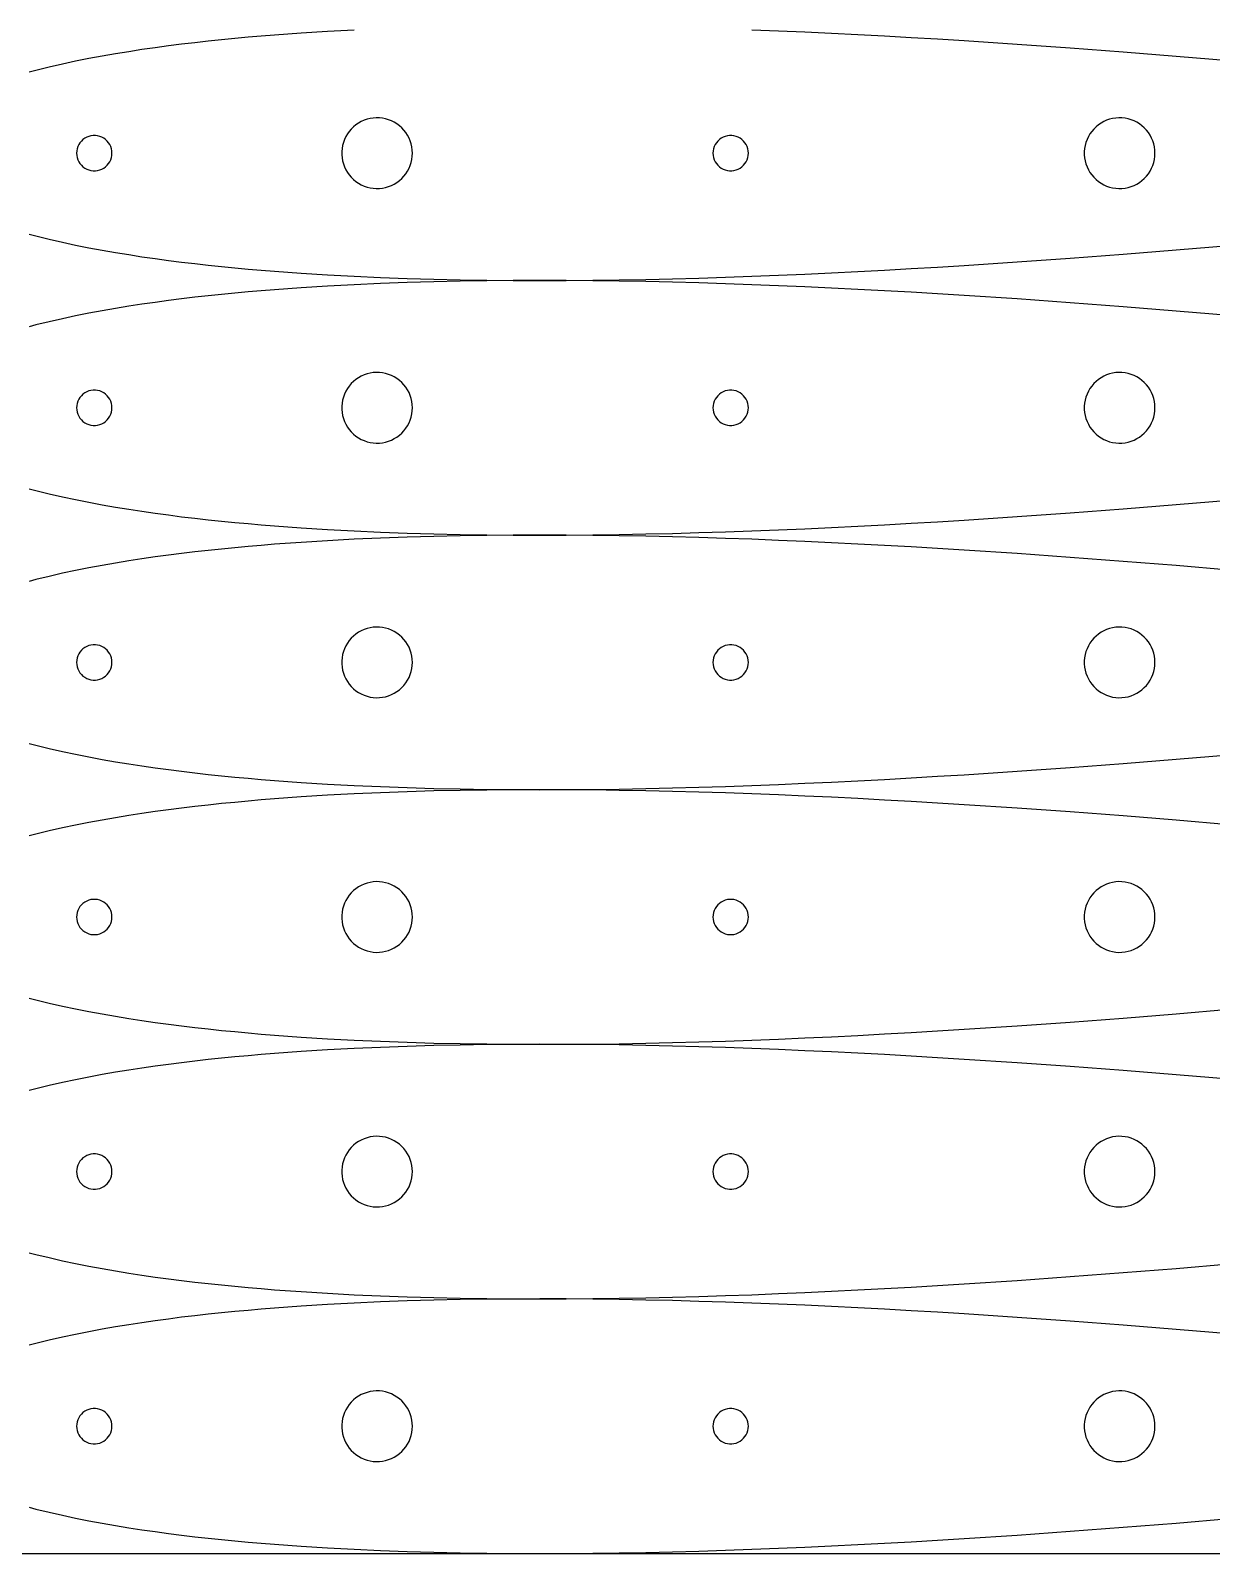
# Model space of a CAD drawing. Extents: x 0 to 1250, y 0 to 2500.
# Drawn here: x 318 to 485, y 0 to 215.4 of the extents above; entities that cross this region are included whole.
import ezdxf

# ---------------------------------------------------------------- set-up
doc = ezdxf.new("R2010")
doc.units = 0
doc.layers.get('0').update_dxf_attribs({"linetype": 'CONTINUOUS', "lineweight": 25})

msp = doc.modelspace()

# ---------------------------------------------------------------- linework, layer by layer
for points in [[(0, 0), (1250, 0), (1250, 2500), (0, 2500)], [(372, 198.079), (371.98, 198.521), (371.922, 198.959), (371.825, 199.391), (371.69, 199.812), (371.519, 200.22), (371.312, 200.611), (371.071, 200.982), (370.798, 201.331), (370.496, 201.654), (370.167, 201.949), (369.812, 202.213), (369.436, 202.446), (369.04, 202.644), (368.629, 202.806), (368.205, 202.932), (367.771, 203.019), (367.332, 203.068), (366.889, 203.078), (366.448, 203.049), (366.011, 202.98), (365.582, 202.874), (365.163, 202.73), (364.76, 202.549), (364.373, 202.334), (364.008, 202.085), (363.665, 201.805), (363.349, 201.495), (363.062, 201.159), (362.805, 200.799), (362.581, 200.418), (362.391, 200.018), (362.238, 199.603), (362.122, 199.176), (362.044, 198.741), (362.005, 198.3), (362.005, 197.858), (362.044, 197.417), (362.122, 196.982), (362.238, 196.555), (362.391, 196.14), (362.581, 195.74), (362.805, 195.359), (363.062, 194.999), (363.349, 194.663), (363.665, 194.354), (364.008, 194.073), (364.373, 193.825), (364.76, 193.609), (365.163, 193.429), (365.582, 193.285), (366.011, 193.178), (366.448, 193.11), (366.889, 193.08), (367.332, 193.09), (367.771, 193.139), (368.205, 193.227), (368.629, 193.352), (369.04, 193.514), (369.436, 193.713), (369.812, 193.945), (370.167, 194.21), (370.496, 194.505), (370.798, 194.828), (371.071, 195.176), (371.312, 195.547), (371.519, 195.938), (371.69, 196.346), (371.825, 196.767), (371.922, 197.199), (371.98, 197.637)], [(477, 198.079), (476.98, 198.521), (476.922, 198.959), (476.825, 199.391), (476.69, 199.812), (476.519, 200.22), (476.312, 200.611), (476.071, 200.982), (475.798, 201.331), (475.496, 201.654), (475.167, 201.949), (474.812, 202.213), (474.436, 202.446), (474.04, 202.644), (473.629, 202.806), (473.205, 202.932), (472.771, 203.019), (472.332, 203.068), (471.889, 203.078), (471.448, 203.049), (471.011, 202.98), (470.582, 202.874), (470.163, 202.73), (469.76, 202.549), (469.373, 202.334), (469.008, 202.085), (468.665, 201.805), (468.349, 201.495), (468.062, 201.159), (467.805, 200.799), (467.581, 200.418), (467.391, 200.018), (467.238, 199.603), (467.122, 199.176), (467.044, 198.741), (467.005, 198.3), (467.005, 197.858), (467.044, 197.417), (467.122, 196.982), (467.238, 196.555), (467.391, 196.14), (467.581, 195.74), (467.805, 195.359), (468.062, 194.999), (468.349, 194.663), (468.665, 194.354), (469.008, 194.073), (469.373, 193.825), (469.76, 193.609), (470.163, 193.429), (470.582, 193.285), (471.011, 193.178), (471.448, 193.11), (471.889, 193.08), (472.332, 193.09), (472.771, 193.139), (473.205, 193.227), (473.629, 193.352), (474.04, 193.514), (474.436, 193.713), (474.812, 193.945), (475.167, 194.21), (475.496, 194.505), (475.798, 194.828), (476.071, 195.176), (476.312, 195.547), (476.519, 195.938), (476.69, 196.346), (476.825, 196.767), (476.922, 197.199), (476.98, 197.637)], [(329.5, 198.079), (329.48, 198.393), (329.421, 198.701), (329.324, 199), (329.191, 199.284), (329.022, 199.549), (328.822, 199.791), (328.594, 200.006), (328.34, 200.19), (328.064, 200.341), (327.772, 200.457), (327.469, 200.535), (327.157, 200.574), (326.843, 200.574), (326.531, 200.535), (326.228, 200.457), (325.936, 200.341), (325.66, 200.19), (325.406, 200.006), (325.178, 199.791), (324.978, 199.549), (324.809, 199.284), (324.676, 199), (324.579, 198.701), (324.52, 198.393), (324.5, 198.079), (324.52, 197.766), (324.579, 197.458), (324.676, 197.159), (324.809, 196.875), (324.978, 196.61), (325.178, 196.368), (325.406, 196.153), (325.66, 195.968), (325.936, 195.817), (326.228, 195.702), (326.531, 195.624), (326.843, 195.584), (327.157, 195.584), (327.469, 195.624), (327.772, 195.702), (328.064, 195.817), (328.34, 195.968), (328.594, 196.153), (328.822, 196.368), (329.022, 196.61), (329.191, 196.875), (329.324, 197.159), (329.421, 197.458), (329.48, 197.766)], [(419.5, 198.079), (419.48, 198.393), (419.421, 198.701), (419.324, 199), (419.191, 199.284), (419.022, 199.549), (418.822, 199.791), (418.594, 200.006), (418.34, 200.19), (418.064, 200.341), (417.772, 200.457), (417.469, 200.535), (417.157, 200.574), (416.843, 200.574), (416.531, 200.535), (416.228, 200.457), (415.936, 200.341), (415.66, 200.19), (415.406, 200.006), (415.178, 199.791), (414.978, 199.549), (414.809, 199.284), (414.676, 199), (414.579, 198.701), (414.52, 198.393), (414.5, 198.079), (414.52, 197.766), (414.579, 197.458), (414.676, 197.159), (414.809, 196.875), (414.978, 196.61), (415.178, 196.368), (415.406, 196.153), (415.66, 195.968), (415.936, 195.817), (416.228, 195.702), (416.531, 195.624), (416.843, 195.584), (417.157, 195.584), (417.469, 195.624), (417.772, 195.702), (418.064, 195.817), (418.34, 195.968), (418.594, 196.153), (418.822, 196.368), (419.022, 196.61), (419.191, 196.875), (419.324, 197.159), (419.421, 197.458), (419.48, 197.766)], [(372, 162.065), (371.98, 162.507), (371.922, 162.945), (371.825, 163.377), (371.69, 163.798), (371.519, 164.206), (371.312, 164.597), (371.071, 164.968), (370.798, 165.316), (370.496, 165.639), (370.167, 165.934), (369.812, 166.199), (369.436, 166.431), (369.04, 166.63), (368.629, 166.792), (368.205, 166.918), (367.771, 167.005), (367.332, 167.054), (366.889, 167.064), (366.448, 167.034), (366.011, 166.966), (365.582, 166.859), (365.163, 166.715), (364.76, 166.535), (364.373, 166.319), (364.008, 166.071), (363.665, 165.79), (363.349, 165.481), (363.062, 165.145), (362.805, 164.785), (362.581, 164.404), (362.391, 164.004), (362.238, 163.589), (362.122, 163.162), (362.044, 162.727), (362.005, 162.286), (362.005, 161.844), (362.044, 161.403), (362.122, 160.968), (362.238, 160.541), (362.391, 160.126), (362.581, 159.726), (362.805, 159.345), (363.062, 158.985), (363.349, 158.649), (363.665, 158.339), (364.008, 158.059), (364.373, 157.81), (364.76, 157.595), (365.163, 157.414), (365.582, 157.27), (366.011, 157.164), (366.448, 157.095), (366.889, 157.066), (367.332, 157.076), (367.771, 157.125), (368.205, 157.212), (368.629, 157.338), (369.04, 157.5), (369.436, 157.698), (369.812, 157.931), (370.167, 158.195), (370.496, 158.49), (370.798, 158.813), (371.071, 159.162), (371.312, 159.533), (371.519, 159.924), (371.69, 160.332), (371.825, 160.753), (371.922, 161.185), (371.98, 161.623)], [(477, 162.065), (476.98, 162.507), (476.922, 162.945), (476.825, 163.377), (476.69, 163.798), (476.519, 164.206), (476.312, 164.597), (476.071, 164.968), (475.798, 165.316), (475.496, 165.639), (475.167, 165.934), (474.812, 166.199), (474.436, 166.431), (474.04, 166.63), (473.629, 166.792), (473.205, 166.918), (472.771, 167.005), (472.332, 167.054), (471.889, 167.064), (471.448, 167.034), (471.011, 166.966), (470.582, 166.859), (470.163, 166.715), (469.76, 166.535), (469.373, 166.319), (469.008, 166.071), (468.665, 165.79), (468.349, 165.481), (468.062, 165.145), (467.805, 164.785), (467.581, 164.404), (467.391, 164.004), (467.238, 163.589), (467.122, 163.162), (467.044, 162.727), (467.005, 162.286), (467.005, 161.844), (467.044, 161.403), (467.122, 160.968), (467.238, 160.541), (467.391, 160.126), (467.581, 159.726), (467.805, 159.345), (468.062, 158.985), (468.349, 158.649), (468.665, 158.339), (469.008, 158.059), (469.373, 157.81), (469.76, 157.595), (470.163, 157.414), (470.582, 157.27), (471.011, 157.164), (471.448, 157.095), (471.889, 157.066), (472.332, 157.076), (472.771, 157.125), (473.205, 157.212), (473.629, 157.338), (474.04, 157.5), (474.436, 157.698), (474.812, 157.931), (475.167, 158.195), (475.496, 158.49), (475.798, 158.813), (476.071, 159.162), (476.312, 159.533), (476.519, 159.924), (476.69, 160.332), (476.825, 160.753), (476.922, 161.185), (476.98, 161.623)], [(329.5, 162.065), (329.48, 162.378), (329.421, 162.687), (329.324, 162.985), (329.191, 163.269), (329.022, 163.534), (328.822, 163.776), (328.594, 163.991), (328.34, 164.176), (328.064, 164.327), (327.772, 164.442), (327.469, 164.52), (327.157, 164.56), (326.843, 164.56), (326.531, 164.52), (326.228, 164.442), (325.936, 164.327), (325.66, 164.176), (325.406, 163.991), (325.178, 163.776), (324.978, 163.534), (324.809, 163.269), (324.676, 162.985), (324.579, 162.687), (324.52, 162.378), (324.5, 162.065), (324.52, 161.752), (324.579, 161.443), (324.676, 161.144), (324.809, 160.86), (324.978, 160.595), (325.178, 160.353), (325.406, 160.139), (325.66, 159.954), (325.936, 159.803), (326.228, 159.687), (326.531, 159.609), (326.843, 159.57), (327.157, 159.57), (327.469, 159.609), (327.772, 159.687), (328.064, 159.803), (328.34, 159.954), (328.594, 160.139), (328.822, 160.353), (329.022, 160.595), (329.191, 160.86), (329.324, 161.144), (329.421, 161.443), (329.48, 161.752)], [(419.5, 162.065), (419.48, 162.378), (419.421, 162.687), (419.324, 162.985), (419.191, 163.269), (419.022, 163.534), (418.822, 163.776), (418.594, 163.991), (418.34, 164.176), (418.064, 164.327), (417.772, 164.442), (417.469, 164.52), (417.157, 164.56), (416.843, 164.56), (416.531, 164.52), (416.228, 164.442), (415.936, 164.327), (415.66, 164.176), (415.406, 163.991), (415.178, 163.776), (414.978, 163.534), (414.809, 163.269), (414.676, 162.985), (414.579, 162.687), (414.52, 162.378), (414.5, 162.065), (414.52, 161.752), (414.579, 161.443), (414.676, 161.144), (414.809, 160.86), (414.978, 160.595), (415.178, 160.353), (415.406, 160.139), (415.66, 159.954), (415.936, 159.803), (416.228, 159.687), (416.531, 159.609), (416.843, 159.57), (417.157, 159.57), (417.469, 159.609), (417.772, 159.687), (418.064, 159.803), (418.34, 159.954), (418.594, 160.139), (418.822, 160.353), (419.022, 160.595), (419.191, 160.86), (419.324, 161.144), (419.421, 161.443), (419.48, 161.752)], [(372, 126.05), (371.98, 126.492), (371.922, 126.931), (371.825, 127.362), (371.69, 127.784), (371.519, 128.191), (371.312, 128.582), (371.071, 128.953), (370.798, 129.302), (370.496, 129.625), (370.167, 129.92), (369.812, 130.185), (369.436, 130.417), (369.04, 130.615), (368.629, 130.778), (368.205, 130.903), (367.771, 130.991), (367.332, 131.039), (366.889, 131.049), (366.448, 131.02), (366.011, 130.952), (365.582, 130.845), (365.163, 130.701), (364.76, 130.52), (364.373, 130.305), (364.008, 130.056), (363.665, 129.776), (363.349, 129.467), (363.062, 129.131), (362.805, 128.77), (362.581, 128.389), (362.391, 127.989), (362.238, 127.574), (362.122, 127.148), (362.044, 126.712), (362.005, 126.272), (362.005, 125.829), (362.044, 125.389), (362.122, 124.953), (362.238, 124.526), (362.391, 124.112), (362.581, 123.712), (362.805, 123.33), (363.062, 122.97), (363.349, 122.634), (363.665, 122.325), (364.008, 122.045), (364.373, 121.796), (364.76, 121.58), (365.163, 121.4), (365.582, 121.256), (366.011, 121.149), (366.448, 121.081), (366.889, 121.052), (367.332, 121.061), (367.771, 121.11), (368.205, 121.198), (368.629, 121.323), (369.04, 121.486), (369.436, 121.684), (369.812, 121.916), (370.167, 122.181), (370.496, 122.476), (370.798, 122.799), (371.071, 123.147), (371.312, 123.519), (371.519, 123.909), (371.69, 124.317), (371.825, 124.739), (371.922, 125.17), (371.98, 125.608)], [(477, 126.05), (476.98, 126.492), (476.922, 126.931), (476.825, 127.362), (476.69, 127.784), (476.519, 128.191), (476.312, 128.582), (476.071, 128.953), (475.798, 129.302), (475.496, 129.625), (475.167, 129.92), (474.812, 130.185), (474.436, 130.417), (474.04, 130.615), (473.629, 130.778), (473.205, 130.903), (472.771, 130.991), (472.332, 131.039), (471.889, 131.049), (471.448, 131.02), (471.011, 130.952), (470.582, 130.845), (470.163, 130.701), (469.76, 130.52), (469.373, 130.305), (469.008, 130.056), (468.665, 129.776), (468.349, 129.467), (468.062, 129.131), (467.805, 128.77), (467.581, 128.389), (467.391, 127.989), (467.238, 127.574), (467.122, 127.148), (467.044, 126.712), (467.005, 126.272), (467.005, 125.829), (467.044, 125.389), (467.122, 124.953), (467.238, 124.526), (467.391, 124.112), (467.581, 123.712), (467.805, 123.33), (468.062, 122.97), (468.349, 122.634), (468.665, 122.325), (469.008, 122.045), (469.373, 121.796), (469.76, 121.58), (470.163, 121.4), (470.582, 121.256), (471.011, 121.149), (471.448, 121.081), (471.889, 121.052), (472.332, 121.061), (472.771, 121.11), (473.205, 121.198), (473.629, 121.323), (474.04, 121.486), (474.436, 121.684), (474.812, 121.916), (475.167, 122.181), (475.496, 122.476), (475.798, 122.799), (476.071, 123.147), (476.312, 123.519), (476.519, 123.909), (476.69, 124.317), (476.825, 124.739), (476.922, 125.17), (476.98, 125.608)], [(329.5, 126.05), (329.48, 126.364), (329.421, 126.672), (329.324, 126.971), (329.191, 127.255), (329.022, 127.52), (328.822, 127.762), (328.594, 127.977), (328.34, 128.161), (328.064, 128.312), (327.772, 128.428), (327.469, 128.506), (327.157, 128.546), (326.843, 128.546), (326.531, 128.506), (326.228, 128.428), (325.936, 128.312), (325.66, 128.161), (325.406, 127.977), (325.178, 127.762), (324.978, 127.52), (324.809, 127.255), (324.676, 126.971), (324.579, 126.672), (324.52, 126.364), (324.5, 126.05), (324.52, 125.737), (324.579, 125.429), (324.676, 125.13), (324.809, 124.846), (324.978, 124.581), (325.178, 124.339), (325.406, 124.124), (325.66, 123.94), (325.936, 123.788), (326.228, 123.673), (326.531, 123.595), (326.843, 123.555), (327.157, 123.555), (327.469, 123.595), (327.772, 123.673), (328.064, 123.788), (328.34, 123.94), (328.594, 124.124), (328.822, 124.339), (329.022, 124.581), (329.191, 124.846), (329.324, 125.13), (329.421, 125.429), (329.48, 125.737)], [(419.5, 126.05), (419.48, 126.364), (419.421, 126.672), (419.324, 126.971), (419.191, 127.255), (419.022, 127.52), (418.822, 127.762), (418.594, 127.977), (418.34, 128.161), (418.064, 128.312), (417.772, 128.428), (417.469, 128.506), (417.157, 128.546), (416.843, 128.546), (416.531, 128.506), (416.228, 128.428), (415.936, 128.312), (415.66, 128.161), (415.406, 127.977), (415.178, 127.762), (414.978, 127.52), (414.809, 127.255), (414.676, 126.971), (414.579, 126.672), (414.52, 126.364), (414.5, 126.05), (414.52, 125.737), (414.579, 125.429), (414.676, 125.13), (414.809, 124.846), (414.978, 124.581), (415.178, 124.339), (415.406, 124.124), (415.66, 123.94), (415.936, 123.788), (416.228, 123.673), (416.531, 123.595), (416.843, 123.555), (417.157, 123.555), (417.469, 123.595), (417.772, 123.673), (418.064, 123.788), (418.34, 123.94), (418.594, 124.124), (418.822, 124.339), (419.022, 124.581), (419.191, 124.846), (419.324, 125.13), (419.421, 125.429), (419.48, 125.737)], [(372, 90.036), (371.98, 90.4779), (371.922, 90.9163), (371.825, 91.3479), (371.69, 91.7692), (371.519, 92.1769), (371.312, 92.5679), (371.071, 92.939), (370.798, 93.2874), (370.496, 93.6104), (370.167, 93.9054), (369.812, 94.1702), (369.436, 94.4025), (369.04, 94.6007), (368.629, 94.7632), (368.205, 94.8887), (367.771, 94.9762), (367.332, 95.025), (366.889, 95.0348), (366.448, 95.0054), (366.011, 94.9372), (365.582, 94.8306), (365.163, 94.6865), (364.76, 94.506), (364.373, 94.2905), (364.008, 94.0417), (363.665, 93.7616), (363.349, 93.4523), (363.062, 93.1162), (362.805, 92.7561), (362.581, 92.3747), (362.391, 91.9749), (362.238, 91.56), (362.122, 91.1332), (362.044, 90.6978), (362.005, 90.2572), (362.005, 89.8148), (362.044, 89.3742), (362.122, 88.9388), (362.238, 88.512), (362.391, 88.0971), (362.581, 87.6973), (362.805, 87.3159), (363.062, 86.9558), (363.349, 86.6197), (363.665, 86.3104), (364.008, 86.0303), (364.373, 85.7815), (364.76, 85.566), (365.163, 85.3855), (365.582, 85.2414), (366.011, 85.1348), (366.448, 85.0666), (366.889, 85.0372), (367.332, 85.047), (367.771, 85.0958), (368.205, 85.1833), (368.629, 85.3088), (369.04, 85.4713), (369.436, 85.6695), (369.812, 85.9018), (370.167, 86.1666), (370.496, 86.4616), (370.798, 86.7846), (371.071, 87.133), (371.312, 87.5041), (371.519, 87.8951), (371.69, 88.3028), (371.825, 88.7241), (371.922, 89.1557), (371.98, 89.5941)], [(477, 90.036), (476.98, 90.4779), (476.922, 90.9163), (476.825, 91.3479), (476.69, 91.7692), (476.519, 92.1769), (476.312, 92.5679), (476.071, 92.939), (475.798, 93.2874), (475.496, 93.6104), (475.167, 93.9054), (474.812, 94.1702), (474.436, 94.4025), (474.04, 94.6007), (473.629, 94.7632), (473.205, 94.8887), (472.771, 94.9762), (472.332, 95.025), (471.889, 95.0348), (471.448, 95.0054), (471.011, 94.9372), (470.582, 94.8306), (470.163, 94.6865), (469.76, 94.506), (469.373, 94.2905), (469.008, 94.0417), (468.665, 93.7616), (468.349, 93.4523), (468.062, 93.1162), (467.805, 92.7561), (467.581, 92.3747), (467.391, 91.9749), (467.238, 91.56), (467.122, 91.1332), (467.044, 90.6978), (467.005, 90.2572), (467.005, 89.8148), (467.044, 89.3742), (467.122, 88.9388), (467.238, 88.512), (467.391, 88.0971), (467.581, 87.6973), (467.805, 87.3159), (468.062, 86.9558), (468.349, 86.6197), (468.665, 86.3104), (469.008, 86.0303), (469.373, 85.7815), (469.76, 85.566), (470.163, 85.3855), (470.582, 85.2414), (471.011, 85.1348), (471.448, 85.0666), (471.889, 85.0372), (472.332, 85.047), (472.771, 85.0958), (473.205, 85.1833), (473.629, 85.3088), (474.04, 85.4713), (474.436, 85.6695), (474.812, 85.9018), (475.167, 86.1666), (475.496, 86.4616), (475.798, 86.7846), (476.071, 87.133), (476.312, 87.5041), (476.519, 87.8951), (476.69, 88.3028), (476.825, 88.7241), (476.922, 89.1557), (476.98, 89.5941)], [(329.5, 90.036), (329.48, 90.3493), (329.421, 90.6577), (329.324, 90.9563), (329.191, 91.2404), (329.022, 91.5055), (328.822, 91.7474), (328.594, 91.9623), (328.34, 92.1468), (328.064, 92.2981), (327.772, 92.4136), (327.469, 92.4917), (327.157, 92.5311), (326.843, 92.5311), (326.531, 92.4917), (326.228, 92.4136), (325.936, 92.2981), (325.66, 92.1468), (325.406, 91.9623), (325.178, 91.7474), (324.978, 91.5055), (324.809, 91.2404), (324.676, 90.9563), (324.579, 90.6577), (324.52, 90.3493), (324.5, 90.036), (324.52, 89.7227), (324.579, 89.4143), (324.676, 89.1157), (324.809, 88.8316), (324.978, 88.5665), (325.178, 88.3246), (325.406, 88.1097), (325.66, 87.9252), (325.936, 87.7739), (326.228, 87.6584), (326.531, 87.5803), (326.843, 87.5409), (327.157, 87.5409), (327.469, 87.5803), (327.772, 87.6584), (328.064, 87.7739), (328.34, 87.9252), (328.594, 88.1097), (328.822, 88.3246), (329.022, 88.5665), (329.191, 88.8316), (329.324, 89.1157), (329.421, 89.4143), (329.48, 89.7227)], [(419.5, 90.036), (419.48, 90.3493), (419.421, 90.6577), (419.324, 90.9563), (419.191, 91.2404), (419.022, 91.5055), (418.822, 91.7474), (418.594, 91.9623), (418.34, 92.1468), (418.064, 92.2981), (417.772, 92.4136), (417.469, 92.4917), (417.157, 92.5311), (416.843, 92.5311), (416.531, 92.4917), (416.228, 92.4136), (415.936, 92.2981), (415.66, 92.1468), (415.406, 91.9623), (415.178, 91.7474), (414.978, 91.5055), (414.809, 91.2404), (414.676, 90.9563), (414.579, 90.6577), (414.52, 90.3493), (414.5, 90.036), (414.52, 89.7227), (414.579, 89.4143), (414.676, 89.1157), (414.809, 88.8316), (414.978, 88.5665), (415.178, 88.3246), (415.406, 88.1097), (415.66, 87.9252), (415.936, 87.7739), (416.228, 87.6584), (416.531, 87.5803), (416.843, 87.5409), (417.157, 87.5409), (417.469, 87.5803), (417.772, 87.6584), (418.064, 87.7739), (418.34, 87.9252), (418.594, 88.1097), (418.822, 88.3246), (419.022, 88.5665), (419.191, 88.8316), (419.324, 89.1157), (419.421, 89.4143), (419.48, 89.7227)], [(372, 54.0216), (371.98, 54.4635), (371.922, 54.9019), (371.825, 55.3335), (371.69, 55.7548), (371.519, 56.1625), (371.312, 56.5535), (371.071, 56.9246), (370.798, 57.273), (370.496, 57.596), (370.167, 57.891), (369.812, 58.1558), (369.436, 58.3881), (369.04, 58.5863), (368.629, 58.7488), (368.205, 58.8743), (367.771, 58.9618), (367.332, 59.0106), (366.889, 59.0204), (366.448, 58.991), (366.011, 58.9228), (365.582, 58.8162), (365.163, 58.6721), (364.76, 58.4916), (364.373, 58.2761), (364.008, 58.0273), (363.665, 57.7472), (363.349, 57.4379), (363.062, 57.1018), (362.805, 56.7417), (362.581, 56.3603), (362.391, 55.9605), (362.238, 55.5456), (362.122, 55.1188), (362.044, 54.6834), (362.005, 54.2428), (362.005, 53.8004), (362.044, 53.3598), (362.122, 52.9244), (362.238, 52.4976), (362.391, 52.0827), (362.581, 51.6829), (362.805, 51.3015), (363.062, 50.9414), (363.349, 50.6053), (363.665, 50.296), (364.008, 50.0159), (364.373, 49.7671), (364.76, 49.5516), (365.163, 49.3711), (365.582, 49.227), (366.011, 49.1204), (366.448, 49.0522), (366.889, 49.0228), (367.332, 49.0326), (367.771, 49.0814), (368.205, 49.1689), (368.629, 49.2944), (369.04, 49.4569), (369.436, 49.6551), (369.812, 49.8874), (370.167, 50.1522), (370.496, 50.4472), (370.798, 50.7702), (371.071, 51.1186), (371.312, 51.4897), (371.519, 51.8807), (371.69, 52.2884), (371.825, 52.7097), (371.922, 53.1413), (371.98, 53.5797)], [(477, 54.0216), (476.98, 54.4635), (476.922, 54.9019), (476.825, 55.3335), (476.69, 55.7548), (476.519, 56.1625), (476.312, 56.5535), (476.071, 56.9246), (475.798, 57.273), (475.496, 57.596), (475.167, 57.891), (474.812, 58.1558), (474.436, 58.3881), (474.04, 58.5863), (473.629, 58.7488), (473.205, 58.8743), (472.771, 58.9618), (472.332, 59.0106), (471.889, 59.0204), (471.448, 58.991), (471.011, 58.9228), (470.582, 58.8162), (470.163, 58.6721), (469.76, 58.4916), (469.373, 58.2761), (469.008, 58.0273), (468.665, 57.7472), (468.349, 57.4379), (468.062, 57.1018), (467.805, 56.7417), (467.581, 56.3603), (467.391, 55.9605), (467.238, 55.5456), (467.122, 55.1188), (467.044, 54.6834), (467.005, 54.2428), (467.005, 53.8004), (467.044, 53.3598), (467.122, 52.9244), (467.238, 52.4976), (467.391, 52.0827), (467.581, 51.6829), (467.805, 51.3015), (468.062, 50.9414), (468.349, 50.6053), (468.665, 50.296), (469.008, 50.0159), (469.373, 49.7671), (469.76, 49.5516), (470.163, 49.3711), (470.582, 49.227), (471.011, 49.1204), (471.448, 49.0522), (471.889, 49.0228), (472.332, 49.0326), (472.771, 49.0814), (473.205, 49.1689), (473.629, 49.2944), (474.04, 49.4569), (474.436, 49.6551), (474.812, 49.8874), (475.167, 50.1522), (475.496, 50.4472), (475.798, 50.7702), (476.071, 51.1186), (476.312, 51.4897), (476.519, 51.8807), (476.69, 52.2884), (476.825, 52.7097), (476.922, 53.1413), (476.98, 53.5797)], [(329.5, 54.0216), (329.48, 54.3349), (329.421, 54.6433), (329.324, 54.9419), (329.191, 55.226), (329.022, 55.4911), (328.822, 55.733), (328.594, 55.9479), (328.34, 56.1324), (328.064, 56.2837), (327.772, 56.3992), (327.469, 56.4773), (327.157, 56.5167), (326.843, 56.5167), (326.531, 56.4773), (326.228, 56.3992), (325.936, 56.2837), (325.66, 56.1324), (325.406, 55.9479), (325.178, 55.733), (324.978, 55.4911), (324.809, 55.226), (324.676, 54.9419), (324.579, 54.6433), (324.52, 54.3349), (324.5, 54.0216), (324.52, 53.7083), (324.579, 53.3999), (324.676, 53.1013), (324.809, 52.8172), (324.978, 52.5521), (325.178, 52.3102), (325.406, 52.0953), (325.66, 51.9108), (325.936, 51.7595), (326.228, 51.644), (326.531, 51.5659), (326.843, 51.5265), (327.157, 51.5265), (327.469, 51.5659), (327.772, 51.644), (328.064, 51.7595), (328.34, 51.9108), (328.594, 52.0953), (328.822, 52.3102), (329.022, 52.5521), (329.191, 52.8172), (329.324, 53.1013), (329.421, 53.3999), (329.48, 53.7083)], [(419.5, 54.0216), (419.48, 54.3349), (419.421, 54.6433), (419.324, 54.9419), (419.191, 55.226), (419.022, 55.4911), (418.822, 55.733), (418.594, 55.9479), (418.34, 56.1324), (418.064, 56.2837), (417.772, 56.3992), (417.469, 56.4773), (417.157, 56.5167), (416.843, 56.5167), (416.531, 56.4773), (416.228, 56.3992), (415.936, 56.2837), (415.66, 56.1324), (415.406, 55.9479), (415.178, 55.733), (414.978, 55.4911), (414.809, 55.226), (414.676, 54.9419), (414.579, 54.6433), (414.52, 54.3349), (414.5, 54.0216), (414.52, 53.7083), (414.579, 53.3999), (414.676, 53.1013), (414.809, 52.8172), (414.978, 52.5521), (415.178, 52.3102), (415.406, 52.0953), (415.66, 51.9108), (415.936, 51.7595), (416.228, 51.644), (416.531, 51.5659), (416.843, 51.5265), (417.157, 51.5265), (417.469, 51.5659), (417.772, 51.644), (418.064, 51.7595), (418.34, 51.9108), (418.594, 52.0953), (418.822, 52.3102), (419.022, 52.5521), (419.191, 52.8172), (419.324, 53.1013), (419.421, 53.3999), (419.48, 53.7083)], [(372, 18.0072), (371.98, 18.4491), (371.922, 18.8875), (371.825, 19.3191), (371.69, 19.7404), (371.519, 20.1481), (371.312, 20.5391), (371.071, 20.9102), (370.798, 21.2586), (370.496, 21.5816), (370.167, 21.8766), (369.812, 22.1414), (369.436, 22.3737), (369.04, 22.5719), (368.629, 22.7344), (368.205, 22.8599), (367.771, 22.9474), (367.332, 22.9962), (366.889, 23.006), (366.448, 22.9766), (366.011, 22.9084), (365.582, 22.8018), (365.163, 22.6577), (364.76, 22.4772), (364.373, 22.2617), (364.008, 22.0129), (363.665, 21.7328), (363.349, 21.4235), (363.062, 21.0874), (362.805, 20.7273), (362.581, 20.3459), (362.391, 19.9461), (362.238, 19.5312), (362.122, 19.1044), (362.044, 18.669), (362.005, 18.2284), (362.005, 17.786), (362.044, 17.3454), (362.122, 16.91), (362.238, 16.4832), (362.391, 16.0683), (362.581, 15.6685), (362.805, 15.2871), (363.062, 14.927), (363.349, 14.5909), (363.665, 14.2816), (364.008, 14.0015), (364.373, 13.7527), (364.76, 13.5372), (365.163, 13.3567), (365.582, 13.2126), (366.011, 13.106), (366.448, 13.0378), (366.889, 13.0084), (367.332, 13.0182), (367.771, 13.067), (368.205, 13.1545), (368.629, 13.28), (369.04, 13.4425), (369.436, 13.6407), (369.812, 13.873), (370.167, 14.1378), (370.496, 14.4328), (370.798, 14.7558), (371.071, 15.1042), (371.312, 15.4753), (371.519, 15.8663), (371.69, 16.274), (371.825, 16.6953), (371.922, 17.1269), (371.98, 17.5653)], [(477, 18.0072), (476.98, 18.4491), (476.922, 18.8875), (476.825, 19.3191), (476.69, 19.7404), (476.519, 20.1481), (476.312, 20.5391), (476.071, 20.9102), (475.798, 21.2586), (475.496, 21.5816), (475.167, 21.8766), (474.812, 22.1414), (474.436, 22.3737), (474.04, 22.5719), (473.629, 22.7344), (473.205, 22.8599), (472.771, 22.9474), (472.332, 22.9962), (471.889, 23.006), (471.448, 22.9766), (471.011, 22.9084), (470.582, 22.8018), (470.163, 22.6577), (469.76, 22.4772), (469.373, 22.2617), (469.008, 22.0129), (468.665, 21.7328), (468.349, 21.4235), (468.062, 21.0874), (467.805, 20.7273), (467.581, 20.3459), (467.391, 19.9461), (467.238, 19.5312), (467.122, 19.1044), (467.044, 18.669), (467.005, 18.2284), (467.005, 17.786), (467.044, 17.3454), (467.122, 16.91), (467.238, 16.4832), (467.391, 16.0683), (467.581, 15.6685), (467.805, 15.2871), (468.062, 14.927), (468.349, 14.5909), (468.665, 14.2816), (469.008, 14.0015), (469.373, 13.7527), (469.76, 13.5372), (470.163, 13.3567), (470.582, 13.2126), (471.011, 13.106), (471.448, 13.0378), (471.889, 13.0084), (472.332, 13.0182), (472.771, 13.067), (473.205, 13.1545), (473.629, 13.28), (474.04, 13.4425), (474.436, 13.6407), (474.812, 13.873), (475.167, 14.1378), (475.496, 14.4328), (475.798, 14.7558), (476.071, 15.1042), (476.312, 15.4753), (476.519, 15.8663), (476.69, 16.274), (476.825, 16.6953), (476.922, 17.1269), (476.98, 17.5653)], [(329.5, 18.0072), (329.48, 18.3205), (329.421, 18.6289), (329.324, 18.9275), (329.191, 19.2116), (329.022, 19.4767), (328.822, 19.7186), (328.594, 19.9335), (328.34, 20.118), (328.064, 20.2693), (327.772, 20.3848), (327.469, 20.4629), (327.157, 20.5023), (326.843, 20.5023), (326.531, 20.4629), (326.228, 20.3848), (325.936, 20.2693), (325.66, 20.118), (325.406, 19.9335), (325.178, 19.7186), (324.978, 19.4767), (324.809, 19.2116), (324.676, 18.9275), (324.579, 18.6289), (324.52, 18.3205), (324.5, 18.0072), (324.52, 17.6939), (324.579, 17.3855), (324.676, 17.0869), (324.809, 16.8028), (324.978, 16.5377), (325.178, 16.2958), (325.406, 16.0809), (325.66, 15.8964), (325.936, 15.7451), (326.228, 15.6296), (326.531, 15.5515), (326.843, 15.5121), (327.157, 15.5121), (327.469, 15.5515), (327.772, 15.6296), (328.064, 15.7451), (328.34, 15.8964), (328.594, 16.0809), (328.822, 16.2958), (329.022, 16.5377), (329.191, 16.8028), (329.324, 17.0869), (329.421, 17.3855), (329.48, 17.6939)], [(419.5, 18.0072), (419.48, 18.3205), (419.421, 18.6289), (419.324, 18.9275), (419.191, 19.2116), (419.022, 19.4767), (418.822, 19.7186), (418.594, 19.9335), (418.34, 20.118), (418.064, 20.2693), (417.772, 20.3848), (417.469, 20.4629), (417.157, 20.5023), (416.843, 20.5023), (416.531, 20.4629), (416.228, 20.3848), (415.936, 20.2693), (415.66, 20.118), (415.406, 19.9335), (415.178, 19.7186), (414.978, 19.4767), (414.809, 19.2116), (414.676, 18.9275), (414.579, 18.6289), (414.52, 18.3205), (414.5, 18.0072), (414.52, 17.6939), (414.579, 17.3855), (414.676, 17.0869), (414.809, 16.8028), (414.978, 16.5377), (415.178, 16.2958), (415.406, 16.0809), (415.66, 15.8964), (415.936, 15.7451), (416.228, 15.6296), (416.531, 15.5515), (416.843, 15.5121), (417.157, 15.5121), (417.469, 15.5515), (417.772, 15.6296), (418.064, 15.7451), (418.34, 15.8964), (418.594, 16.0809), (418.822, 16.2958), (419.022, 16.5377), (419.191, 16.8028), (419.324, 17.0869), (419.421, 17.3855), (419.48, 17.6939)]]:
    msp.add_lwpolyline(points, close=True)
for points in [[(363.748, 215.49), (360, 215.291), (356.246, 215.056), (352.494, 214.784), (350.62, 214.632), (348.746, 214.47), (346.873, 214.298), (345.001, 214.113), (343.12, 213.916), (341.24, 213.707), (339.361, 213.483), (337.484, 213.245), (335.61, 212.992), (333.737, 212.721), (331.867, 212.434), (330, 212.127), (328.118, 211.798), (326.24, 211.448), (324.367, 211.076), (322.501, 210.679), (320.615, 210.25), (318.736, 209.788), (317.799, 209.544)], [(487.504, 211.136), (480.001, 211.767), (472.504, 212.367), (465.005, 212.934), (457.504, 213.466), (450, 213.961), (446.252, 214.192), (442.504, 214.413), (438.755, 214.623), (435.005, 214.822), (431.255, 215.008), (427.504, 215.182), (423.752, 215.343), (420, 215.49)], [(317.799, 186.615), (318.736, 186.37), (320.615, 185.909), (322.501, 185.48), (324.367, 185.083), (326.24, 184.71), (328.118, 184.36), (330, 184.031), (331.867, 183.725), (333.737, 183.437), (335.61, 183.167), (337.484, 182.913), (339.361, 182.675), (341.24, 182.452), (343.12, 182.242), (345.001, 182.045), (346.873, 181.861), (348.746, 181.688), (350.62, 181.526), (352.494, 181.375), (356.246, 181.102), (360, 180.868), (363.748, 180.668), (367.498, 180.501), (371.248, 180.364), (375, 180.256), (378.75, 180.174), (382.5, 180.117), (386.25, 180.083), (390.001, 180.072), (393.752, 180.082), (397.502, 180.112), (401.253, 180.162), (405.003, 180.23), (408.753, 180.316), (412.502, 180.418), (416.251, 180.536), (420, 180.669), (423.752, 180.816), (427.504, 180.977), (431.255, 181.15), (435.005, 181.337), (438.755, 181.535), (442.504, 181.745), (446.252, 181.966), (450, 182.198), (457.504, 182.692), (465.005, 183.224), (472.504, 183.791), (480.001, 184.391), (487.504, 185.022)], [(487.504, 175.122), (480.001, 175.753), (472.504, 176.353), (465.005, 176.92), (457.504, 177.452), (450, 177.946), (446.252, 178.178), (442.504, 178.399), (438.755, 178.609), (435.005, 178.807), (431.255, 178.994), (427.504, 179.167), (423.752, 179.328), (420, 179.475), (416.251, 179.608), (412.502, 179.726), (408.753, 179.829), (405.003, 179.914), (401.253, 179.982), (397.502, 180.032), (393.752, 180.062), (390.001, 180.072), (386.25, 180.061), (382.5, 180.027), (378.75, 179.97), (375, 179.888), (371.248, 179.78), (367.498, 179.643), (363.748, 179.476), (360, 179.276), (356.246, 179.042), (352.494, 178.769), (350.62, 178.618), (348.746, 178.456), (346.873, 178.283), (345.001, 178.099), (343.12, 177.902), (341.24, 177.692), (339.361, 177.469), (337.484, 177.231), (335.61, 176.977), (333.737, 176.707), (331.867, 176.419), (330, 176.113), (328.118, 175.784), (326.24, 175.434), (324.367, 175.061), (322.501, 174.665), (320.615, 174.236), (318.736, 173.774), (317.799, 173.529)], [(317.799, 150.6), (318.736, 150.356), (320.615, 149.894), (322.501, 149.465), (324.367, 149.068), (326.24, 148.696), (328.118, 148.346), (330, 148.017), (331.867, 147.71), (333.737, 147.423), (335.61, 147.152), (337.484, 146.899), (339.361, 146.661), (341.24, 146.437), (343.12, 146.228), (345.001, 146.031), (346.873, 145.847), (348.746, 145.674), (350.62, 145.512), (352.494, 145.361), (356.246, 145.088), (360, 144.853), (363.748, 144.654), (367.498, 144.487), (371.248, 144.35), (375, 144.242), (378.75, 144.16), (382.5, 144.102), (386.25, 144.069), (390.001, 144.058), (393.752, 144.068), (397.502, 144.098), (401.253, 144.147), (405.003, 144.215), (408.753, 144.301), (412.502, 144.403), (416.251, 144.521), (420, 144.654), (423.752, 144.802), (427.504, 144.962), (431.255, 145.136), (435.005, 145.322), (438.755, 145.521), (442.504, 145.731), (446.252, 145.952), (450, 146.183), (457.504, 146.678), (465.005, 147.21), (472.504, 147.777), (480.001, 148.377), (487.504, 149.008)], [(487.504, 139.107), (480.001, 139.738), (472.504, 140.338), (465.005, 140.906), (457.504, 141.438), (450, 141.932), (446.252, 142.163), (442.504, 142.385), (438.755, 142.594), (435.005, 142.793), (431.255, 142.979), (427.504, 143.153), (423.752, 143.314), (420, 143.461), (416.251, 143.594), (412.502, 143.712), (408.753, 143.814), (405.003, 143.9), (401.253, 143.968), (397.502, 144.017), (393.752, 144.048), (390.001, 144.058), (386.25, 144.046), (382.5, 144.013), (378.75, 143.956), (375, 143.874), (371.248, 143.765), (367.498, 143.629), (363.748, 143.462), (360, 143.262), (356.246, 143.027), (352.494, 142.755), (350.62, 142.603), (348.746, 142.441), (346.873, 142.269), (345.001, 142.085), (343.12, 141.888), (341.24, 141.678), (339.361, 141.454), (337.484, 141.216), (335.61, 140.963), (333.737, 140.693), (331.867, 140.405), (330, 140.099), (328.118, 139.77), (326.24, 139.42), (324.367, 139.047), (322.501, 138.65), (320.615, 138.221), (318.736, 137.76), (317.799, 137.515)], [(317.799, 114.586), (318.736, 114.341), (320.615, 113.88), (322.501, 113.451), (324.367, 113.054), (326.24, 112.681), (328.118, 112.331), (330, 112.002), (331.867, 111.696), (333.737, 111.408), (335.61, 111.138), (337.484, 110.884), (339.361, 110.646), (341.24, 110.423), (343.12, 110.213), (345.001, 110.016), (346.873, 109.832), (348.746, 109.659), (350.62, 109.497), (352.494, 109.346), (356.246, 109.073), (360, 108.839), (363.748, 108.639), (367.498, 108.472), (371.248, 108.336), (375, 108.227), (378.75, 108.145), (382.5, 108.088), (386.25, 108.054), (390.001, 108.043), (393.752, 108.053), (397.502, 108.083), (401.253, 108.133), (405.003, 108.201), (408.753, 108.287), (412.502, 108.389), (416.251, 108.507), (420, 108.64), (423.752, 108.787), (427.504, 108.948), (431.255, 109.122), (435.005, 109.308), (438.755, 109.506), (442.504, 109.716), (446.252, 109.937), (450, 110.169), (457.504, 110.663), (465.005, 111.195), (472.504, 111.763), (480.001, 112.362), (487.504, 112.993)], [(487.504, 103.093), (480.001, 103.724), (472.504, 104.324), (465.005, 104.891), (457.504, 105.423), (450, 105.917), (446.252, 106.149), (442.504, 106.37), (438.755, 106.58), (435.005, 106.779), (431.255, 106.965), (427.504, 107.139), (423.752, 107.299), (420, 107.447), (416.251, 107.579), (412.502, 107.698), (408.753, 107.8), (405.003, 107.885), (401.253, 107.953), (397.502, 108.003), (393.752, 108.033), (390.001, 108.043), (386.25, 108.032), (382.5, 107.998), (378.75, 107.941), (375, 107.859), (371.248, 107.751), (367.498, 107.614), (363.748, 107.447), (360, 107.248), (356.246, 107.013), (352.494, 106.74), (350.62, 106.589), (348.746, 106.427), (346.873, 106.254), (345.001, 106.07), (343.12, 105.873), (341.24, 105.663), (339.361, 105.44), (337.484, 105.202), (335.61, 104.948), (333.737, 104.678), (331.867, 104.391), (330, 104.084), (328.118, 103.755), (326.24, 103.405), (324.367, 103.032), (322.501, 102.636), (320.615, 102.207), (318.736, 101.745), (317.799, 101.501)], [(317.799, 78.5714), (318.736, 78.3267), (320.615, 77.8653), (322.501, 77.4363), (324.367, 77.0395), (326.24, 76.6668), (328.118, 76.3167), (330, 75.9878), (331.867, 75.6815), (333.737, 75.3938), (335.61, 75.1236), (337.484, 74.8699), (339.361, 74.6319), (341.24, 74.4085), (343.12, 74.1988), (345.001, 74.0018), (346.873, 73.8177), (348.746, 73.6449), (350.62, 73.483), (352.494, 73.3317), (356.246, 73.0591), (360, 72.8243), (363.748, 72.6248), (367.498, 72.4578), (371.248, 72.3212), (375, 72.2128), (378.75, 72.1308), (382.5, 72.0736), (386.25, 72.04), (390.001, 72.0288), (393.752, 72.0388), (397.502, 72.069), (401.253, 72.1186), (405.003, 72.1866), (408.753, 72.2723), (412.502, 72.3745), (416.251, 72.4926), (420, 72.6255), (423.752, 72.7727), (427.504, 72.9334), (431.255, 73.1072), (435.005, 73.2935), (438.755, 73.4919), (442.504, 73.7018), (446.252, 73.9229), (450, 74.1546), (457.504, 74.6487), (465.005, 75.1808), (472.504, 75.7481), (480.001, 76.348), (487.504, 76.9789)], [(487.504, 67.0787), (480.001, 67.7096), (472.504, 68.3095), (465.005, 68.8768), (457.504, 69.4089), (450, 69.903), (446.252, 70.1347), (442.504, 70.3558), (438.755, 70.5657), (435.005, 70.7641), (431.255, 70.9504), (427.504, 71.1242), (423.752, 71.2849), (420, 71.4321), (416.251, 71.565), (412.502, 71.6831), (408.753, 71.7854), (405.003, 71.871), (401.253, 71.939), (397.502, 71.9886), (393.752, 72.0188), (390.001, 72.0288), (386.25, 72.0176), (382.5, 71.984), (378.75, 71.9268), (375, 71.8448), (371.248, 71.7364), (367.498, 71.5998), (363.748, 71.4328), (360, 71.2333), (356.246, 70.9985), (352.494, 70.7259), (350.62, 70.5746), (348.746, 70.4127), (346.873, 70.2399), (345.001, 70.0558), (343.12, 69.8588), (341.24, 69.6491), (339.361, 69.4257), (337.484, 69.1877), (335.61, 68.934), (333.737, 68.6638), (331.867, 68.3761), (330, 68.0698), (328.118, 67.7409), (326.24, 67.3908), (324.367, 67.0181), (322.501, 66.6214), (320.615, 66.1923), (318.736, 65.7309), (317.799, 65.4862)], [(317.799, 42.557), (318.736, 42.3123), (320.615, 41.8509), (322.501, 41.4219), (324.367, 41.0251), (326.24, 40.6524), (328.118, 40.3023), (330, 39.9734), (331.867, 39.6671), (333.737, 39.3794), (335.61, 39.1092), (337.484, 38.8555), (339.361, 38.6175), (341.24, 38.3941), (343.12, 38.1844), (345.001, 37.9874), (346.873, 37.8033), (348.746, 37.6305), (350.62, 37.4686), (352.494, 37.3173), (356.246, 37.0447), (360, 36.8099), (363.748, 36.6104), (367.498, 36.4434), (371.248, 36.3068), (375, 36.1984), (378.75, 36.1164), (382.5, 36.0592), (386.25, 36.0256), (390.001, 36.0144), (393.752, 36.0244), (397.502, 36.0546), (401.253, 36.1042), (405.003, 36.1722), (408.753, 36.2579), (412.502, 36.3601), (416.251, 36.4782), (420, 36.6111), (423.752, 36.7583), (427.504, 36.919), (431.255, 37.0928), (435.005, 37.2791), (438.755, 37.4775), (442.504, 37.6874), (446.252, 37.9085), (450, 38.1402), (457.504, 38.6343), (465.005, 39.1664), (472.504, 39.7337), (480.001, 40.3336), (487.504, 40.9645)], [(487.504, 31.0643), (480.001, 31.6952), (472.504, 32.2951), (465.005, 32.8624), (457.504, 33.3945), (450, 33.8886), (446.252, 34.1203), (442.504, 34.3414), (438.755, 34.5513), (435.005, 34.7497), (431.255, 34.936), (427.504, 35.1098), (423.752, 35.2705), (420, 35.4177), (416.251, 35.5506), (412.502, 35.6687), (408.753, 35.771), (405.003, 35.8566), (401.253, 35.9246), (397.502, 35.9742), (393.752, 36.0044), (390.001, 36.0144), (386.25, 36.0032), (382.5, 35.9696), (378.75, 35.9124), (375, 35.8304), (371.248, 35.722), (367.498, 35.5854), (363.748, 35.4184), (360, 35.2189), (356.246, 34.9841), (352.494, 34.7115), (350.62, 34.5602), (348.746, 34.3983), (346.873, 34.2255), (345.001, 34.0414), (343.12, 33.8444), (341.24, 33.6347), (339.361, 33.4113), (337.484, 33.1733), (335.61, 32.9196), (333.737, 32.6494), (331.867, 32.3617), (330, 32.0554), (328.118, 31.7265), (326.24, 31.3764), (324.367, 31.0037), (322.501, 30.607), (320.615, 30.1779), (318.736, 29.7165), (317.799, 29.4718)], [(317.799, 6.5426), (318.736, 6.2979), (320.615, 5.8365), (322.501, 5.4075), (324.367, 5.0107), (326.24, 4.638), (328.118, 4.2879), (330, 3.959), (331.867, 3.6527), (333.737, 3.365), (335.61, 3.0948), (337.484, 2.8411), (339.361, 2.6031), (341.24, 2.3797), (343.12, 2.17), (345.001, 1.973), (346.873, 1.7889), (348.746, 1.6161), (350.62, 1.4542), (352.494, 1.3029), (356.246, 1.0303), (360, 0.7955), (363.748, 0.596), (367.498, 0.429), (371.248, 0.2924), (375, 0.184), (378.75, 0.102), (382.5, 0.0448), (386.25, 0.0112), (390.001, 0), (393.752, 0.01), (397.502, 0.0402), (401.253, 0.0898), (405.003, 0.1578), (408.753, 0.2435), (412.502, 0.3457), (416.251, 0.4638), (420, 0.5967), (423.752, 0.7439), (427.504, 0.9046), (431.255, 1.0784), (435.005, 1.2647), (438.755, 1.4631), (442.504, 1.673), (446.252, 1.8941), (450, 2.1258), (457.504, 2.6199), (465.005, 3.152), (472.504, 3.7193), (480.001, 4.3192), (487.504, 4.9501)]]:
    msp.add_lwpolyline(points)

doc.saveas('drawing.dxf')
